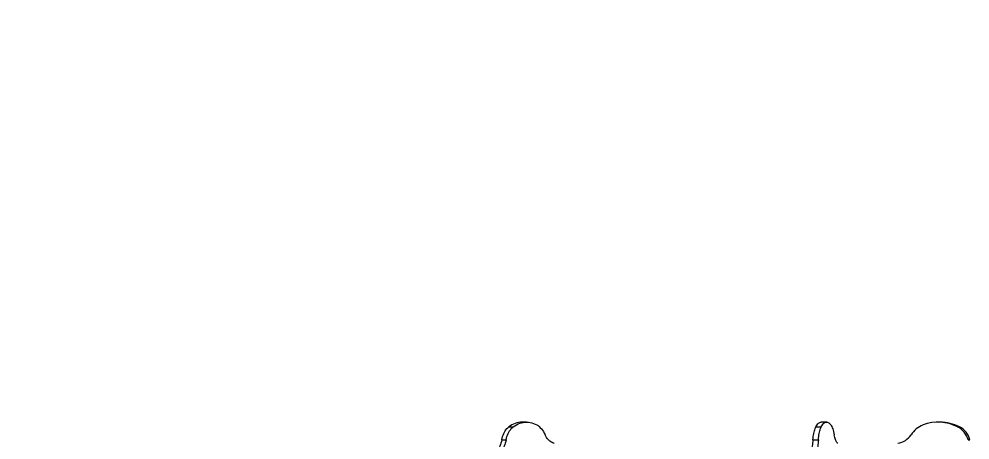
# Model space of a CAD drawing. Header units: millimetres. Extents: x -5718 to 5731, y -4937 to 4872.
# Drawn here: x -554 to 1963, y 2077 to 3191 of the extents above; entities that cross this region are included whole.
import ezdxf

# ---------------------------------------------------------------- set-up
doc = ezdxf.new("R2010")
doc.units = ezdxf.units.MM
for name, color, linetype in [('DIKOM_ОБЪЕКТ', 7, 'Continuous'), ('DIKOM_РАЗМЕР_ЗОНА', 7, 'Continuous'), ('DIKOM_РАЗМЕР_ОБЪЕКТА', 7, 'Continuous')]:
    doc.layers.add(name, color=color, linetype=linetype)
doc.styles.add('style1', font='arial.ttf', dxfattribs={"width": 0.8})
doc.dimstyles.new('1-50', dxfattribs={"dimtxt": 300, "dimasz": 200, "dimexe": 100, "dimexo": 0, "dimgap": 100, "dimtad": 0, "dimdec": 0, "dimtxsty": 'style1', "dimcen": 0, "dimclrd": 7, "dimclre": 7, "dimadec": 1, "dimazin": 2, "dimtfac": 1, "dimtdec": 0, "dimtmove": 1, "dimatfit": 3, "dimfxl": 0, "dimlwd": 25, "dimlwe": 18, "dimarcsym": 0})

# ---------------------------------------------------------------- blocks, each defined once
blk = doc.blocks.new('*D15')
at = {"layer": 'Defpoints', "color": 0, "transparency": 16777216}
for p in [(-1897.4, 3178.8), (-4525.5, -2300.5), (-129.7, -2300.5)]:
    blk.add_point(p, dxfattribs=at)
at = {"layer": 'DIKOM_РАЗМЕР_ОБЪЕКТА', "color": 7, "lineweight": 18, "transparency": 16777216}
for p, q in [((-1897.4, 3178.8), (-4625.5, 3178.8)), ((-129.7, -2300.5), (-4625.5, -2300.5))]:
    blk.add_line(p, q, dxfattribs=at)
at = {"layer": 'DIKOM_РАЗМЕР_ОБЪЕКТА', "color": 7, "lineweight": 25, "transparency": 16777216}
for p, q in [((-4525.5, 2978.8), (-4525.5, 1719)), ((-4525.5, -2100.5), (-4525.5, 803))]:
    blk.add_line(p, q, dxfattribs=at)
at = {"layer": 'DIKOM_РАЗМЕР_ОБЪЕКТА', "color": 7, "transparency": 16777216}
for points in [[(-4558.9, 2978.8), (-4492.2, 2978.8), (-4525.5, 3178.8)], [(-4558.9, -2100.5), (-4492.2, -2100.5), (-4525.5, -2300.5)]]:
    blk.add_solid(points, dxfattribs=at)
at = {"layer": 'DIKOM_РАЗМЕР_ОБЪЕКТА', "color": 0, "transparency": 16777216, "insert": (-4525.5, 1261), "char_height": 300, "attachment_point": 5, "rotation": 90, "style": 'style1'}
blk.add_mtext('5400', dxfattribs=at)
blk = doc.blocks.new('*D13')
at = {"layer": 'Defpoints', "color": 0, "transparency": 16777216}
for p in [(-5521.5, 4872.3), (-1696.2, 4872.3), (580.6, -3721.2)]:
    blk.add_point(p, dxfattribs=at)
at = {"layer": 'DIKOM_РАЗМЕР_ЗОНА', "color": 7, "lineweight": 18, "transparency": 16777216}
for p, q in [((-1696.2, 4872.3), (-5621.5, 4872.3)), ((580.6, -3721.2), (-5621.5, -3721.2))]:
    blk.add_line(p, q, dxfattribs=at)
at = {"layer": 'DIKOM_РАЗМЕР_ЗОНА', "color": 7, "lineweight": 25, "transparency": 16777216}
for p, q in [((-5521.5, 4672.3), (-5521.5, 1701.6)), ((-5521.5, -3521.2), (-5521.5, 785.4))]:
    blk.add_line(p, q, dxfattribs=at)
at = {"layer": 'DIKOM_РАЗМЕР_ЗОНА', "color": 7, "transparency": 16777216}
for points in [[(-5554.9, 4672.3), (-5488.2, 4672.3), (-5521.5, 4872.3)], [(-5554.9, -3521.2), (-5488.2, -3521.2), (-5521.5, -3721.2)]]:
    blk.add_solid(points, dxfattribs=at)
at = {"layer": 'DIKOM_РАЗМЕР_ЗОНА', "color": 0, "transparency": 16777216, "insert": (-5521.5, 1243.5), "char_height": 300, "attachment_point": 5, "rotation": 90, "style": 'style1'}
blk.add_mtext('8600', dxfattribs=at)

msp = doc.modelspace()

# ---------------------------------------------------------------- linework, layer by layer
at = {"layer": 'DIKOM_ОБЪЕКТ', "color": 7, "linetype": 'Continuous', "lineweight": 15}
for p, q in [((789.6, 2124), (778.1, 2124)), ((1584.1, 2124), (1569.6, 2124)), ((1884.1, 2124), (1878.9, 2124)), ((742.7, 2111.6), (754.2, 2111.6)), ((1555.3, 2111.6), (1569.8, 2111.6)), ((1930.7, 2111.6), (1935.8, 2111.6)), ((723.8, 2076.8), (735.3, 2076.8)), ((1547.7, 2076.8), (1562.2, 2076.8)), ((1958.3, 2076.8), (1963.4, 2076.8))]:
    msp.add_line(p, q, dxfattribs=at)
at = {"layer": 'DIKOM_ОБЪЕКТ', "color": 7, "linetype": 'Continuous', "lineweight": 15, "flags": 128}
for points in [[(754.2, 2111.6), (758.4, 2114.5), (762.7, 2117), (767.1, 2119.2), (771.5, 2120.9), (776, 2122.3), (780.6, 2123.3), (785.2, 2123.8), (789.7, 2124), (794.3, 2123.8), (798.9, 2123.2), (803.5, 2122.2), (808, 2120.8), (812.4, 2119), (816.8, 2116.9)], [(816.8, 2116.9), (820, 2114.7), (823.1, 2112.2), (826, 2109.4), (828.9, 2106.2), (831.6, 2102.7), (834.1, 2098.9), (836.4, 2094.9), (838.5, 2090.6)], [(1555.3, 2111.6), (1557, 2114.5), (1558.8, 2117), (1560.5, 2119.2), (1562.3, 2120.9), (1564.1, 2122.3), (1566, 2123.3), (1567.8, 2123.8), (1569.6, 2124)], [(1569.8, 2111.6), (1571.5, 2114.5), (1573.2, 2117), (1575, 2119.2), (1576.8, 2120.9), (1578.6, 2122.3), (1580.4, 2123.3), (1582.3, 2123.8), (1584.1, 2124), (1586, 2123.8), (1587.8, 2123.2), (1589.7, 2122.2), (1591.5, 2120.8), (1593.3, 2119), (1595, 2116.9)], [(1595, 2116.9), (1596.3, 2114.7), (1597.6, 2112.2), (1598.8, 2109.4), (1599.9, 2106.2), (1601, 2102.7), (1602, 2098.9), (1602.9, 2094.9), (1603.8, 2090.6)], [(723.8, 2076.8), (724.8, 2081.3), (725.9, 2085.6), (727.4, 2089.8), (729, 2093.7), (730.8, 2097.4), (732.9, 2100.9), (735.1, 2104), (737.5, 2106.9), (740, 2109.4), (742.7, 2111.6)], [(735.3, 2076.8), (736.3, 2081.3), (737.4, 2085.6), (738.8, 2089.8), (740.5, 2093.7), (742.3, 2097.4), (744.4, 2100.9), (746.6, 2104), (749, 2106.9), (751.5, 2109.4), (754.2, 2111.6)], [(862.5, 2068), (859.7, 2068.8), (856.9, 2070), (854.2, 2071.5), (851.5, 2073.3), (849, 2075.5), (846.6, 2077.9), (844.3, 2080.7), (842.2, 2083.7), (840.3, 2087), (838.5, 2090.6)], [(1547.7, 2076.8), (1548.1, 2081.3), (1548.6, 2085.6), (1549.2, 2089.8), (1549.8, 2093.7), (1550.6, 2097.4), (1551.4, 2100.9), (1552.3, 2104), (1553.2, 2106.9), (1554.3, 2109.4), (1555.3, 2111.6)], [(1562.2, 2076.8), (1562.6, 2081.3), (1563.1, 2085.6), (1563.6, 2089.8), (1564.3, 2093.7), (1565, 2097.4), (1565.9, 2100.9), (1566.8, 2104), (1567.7, 2106.9), (1568.7, 2109.4), (1569.8, 2111.6)], [(1613.4, 2068), (1612.3, 2068.8), (1611.2, 2070), (1610.1, 2071.5), (1609, 2073.3), (1608, 2075.5), (1607, 2077.9), (1606.1, 2080.7), (1605.3, 2083.7), (1604.5, 2087), (1603.8, 2090.6)], [(723.8, 2076.8), (722.9, 2072.6), (721.8, 2068.5), (720.5, 2064.5), (719, 2060.7), (717.3, 2057.1), (715.4, 2053.7), (713.3, 2050.6), (711.1, 2047.8), (708.7, 2045.3), (706.2, 2043), (703.6, 2041.1), (700.9, 2039.5), (698.1, 2038.3)], [(735.3, 2076.8), (734.4, 2072.6), (733.3, 2068.5), (732, 2064.5), (730.5, 2060.7), (728.7, 2057.1), (726.8, 2053.7), (724.8, 2050.6), (722.5, 2047.8), (720.2, 2045.3), (717.7, 2043), (715.1, 2041.1), (712.4, 2039.5), (709.6, 2038.3)], [(1547.7, 2076.8), (1547.4, 2072.6), (1546.9, 2068.5), (1546.4, 2064.5), (1545.8, 2060.7), (1545.1, 2057.1), (1544.3, 2053.7), (1543.5, 2050.6), (1542.6, 2047.8), (1541.6, 2045.3), (1540.6, 2043), (1539.6, 2041.1), (1538.5, 2039.5), (1537.4, 2038.3)], [(1562.2, 2076.8), (1561.9, 2072.6), (1561.4, 2068.5), (1560.9, 2064.5), (1560.3, 2060.7), (1559.6, 2057.1), (1558.8, 2053.7), (1558, 2050.6), (1557.1, 2047.8), (1556.1, 2045.3), (1555.1, 2043), (1554.1, 2041.1), (1553, 2039.5), (1551.9, 2038.3)]]:
    msp.add_lwpolyline(points, dxfattribs=at)
at = {"layer": 'DIKOM_ОБЪЕКТ', "color": 7, "linetype": 'Continuous', "lineweight": 15}
for centre, radius, start, end in [((779.1, 2064.5), 59.5, 90.9361, 127.6887), ((1866.6, 2051.3), 71, 112.7263, 146.4534), ((1878.9, 2009.9), 114.1, 63.055, 110.3989), ((1883.9, 2009.3), 114.7, 63.1057, 89.9339), ((1764.5, 2118.7), 51.3, 278.7795, 326.71), ((1905.7, 2063.5), 54.2, 14.2551, 62.5837), ((1910.8, 2063.5), 54.2, 14.2551, 62.5837)]:
    msp.add_arc(centre, radius, start, end, dxfattribs=at)

# ---------------------------------------------------------------- dimensions: what is measured, and where the dimension line sits
at = {"layer": 'DIKOM_РАЗМЕР_ЗОНА'}
dim = msp.add_linear_dim(base=(-5521.5, 4872.3), p1=(580.6, -3721.2), p2=(-1696.2, 4872.3), angle=90, text='8600', dimstyle='1-50', override={"dimscale": 1, "dimtix": 0, "dimtofl": 1, "dimtmove": 1, "dimatfit": 3}, dxfattribs=at)
dim.commit()
dim.dimension.update_dxf_attribs({"geometry": '*D13', "text_midpoint": (-5521.5, 1243.5), "dimtype": 160})
at = {"layer": 'DIKOM_РАЗМЕР_ОБЪЕКТА'}
dim = msp.add_linear_dim(base=(-4525.5, -2300.5), p1=(-1897.4, 3178.8), p2=(-129.7, -2300.5), angle=90, text='5400', dimstyle='1-50', override={"dimscale": 1, "dimtix": 0, "dimtofl": 1, "dimtmove": 1, "dimatfit": 3}, dxfattribs=at)
dim.commit()
dim.dimension.update_dxf_attribs({"geometry": '*D15', "text_midpoint": (-4525.5, 1261), "dimtype": 160})

doc.saveas('drawing.dxf')
